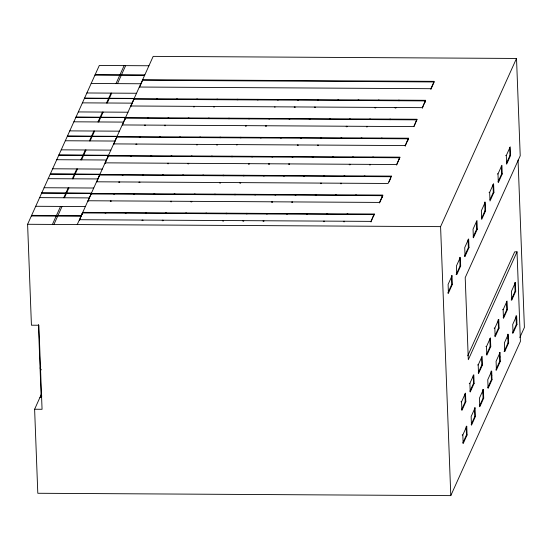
<?xml version="1.0" encoding="UTF-8"?>
<svg xmlns="http://www.w3.org/2000/svg" width="552" height="552" viewBox="0 0 552 552"><rect width="100%" height="100%" fill="white"/><g stroke="black" fill="none" stroke-linecap="round" stroke-linejoin="round"><path stroke-width="0.83" d="M467.751 355.798L514.699 251.829L517.024 251.843L520.419 341.412L450.791 495.627L37.805 493.267L34.617 409.239L42.062 409.28L38.875 325.245L31.429 325.204L27.6 224.278L99.298 65.481L148.936 65.764M63.763 197.761L68.22 187.88M72.319 178.807L76.783 168.926M80.875 159.852L85.339 149.978M89.438 140.898L93.895 131.024M97.994 121.951L102.451 112.07M106.55 102.996L111.014 93.115M52.419 224.416L60.547 206.413M64.453 197.768L68.917 187.887M73.009 178.813L77.473 168.933M81.572 159.859L86.029 149.978M90.128 140.905L94.585 131.024M98.684 121.951L103.148 112.07M107.24 102.996L111.704 93.122M115.989 83.621L124.117 65.619M53.937 224.429L62.066 206.427M117.514 83.635L125.642 65.633M77.239 224.56L153.18 56.373L516.52 58.45L520.219 155.788L465.205 277.628L468.317 359.718L517.024 251.843M79.453 220.31L82.752 212.361L374.27 214.024L373.663 216.018L373.642 215.425M91.308 193.407L88.009 201.356L87.989 200.755L379.507 202.418L382.826 195.07L41.669 193.124M96.89 181.691L99.864 174.453M105.128 163.447L108.42 155.498M116.983 136.544L113.684 144.493L113.664 143.899L405.182 145.562L408.501 138.214L67.337 136.261M122.565 124.828L125.539 117.59M130.796 106.591L134.095 98.642M142.678 80.281L139.359 87.637L139.332 87.037L430.857 88.7L434.176 81.351L142.651 79.688L142.678 80.281L434.196 81.951L430.877 89.3L430.857 88.7M40.061 368.198L40.731 366.714M40.6 370.689L41.241 369.253M34.617 409.239L41.269 394.494M39.93 397.461L41.172 397.468L41.842 395.984M374.27 214.024L370.951 221.373L79.433 219.71M50.225 174.17L391.389 176.116L388.07 183.471L96.545 181.801M84.456 98.353L425.62 100.305L422.301 107.654L130.776 105.991M370.972 221.973L373.525 215.673M389.056 181.925L390.664 178.365M396.647 165.11L399.31 158.562M408.501 138.214L405.202 146.163L405.182 145.562M414.083 126.491L416.429 120.653M422.321 108.254L424.874 101.954M425.62 100.305L425.005 102.299L424.985 101.699M450.791 495.627L440.586 226.637L516.52 58.45M452.026 275.731L448.107 284.418L448.431 293.091L447.81 293.084L451.736 284.397L451.405 275.724L452.026 275.731L452.357 284.404L448.431 293.091M489.672 192.351L493.598 183.657L493.93 192.331L490.003 201.025L489.672 192.351L489.051 192.344M497.987 173.935L501.913 165.248L502.244 173.921L498.318 182.608L497.987 173.935L497.366 173.935M506.301 155.519L510.227 146.832L510.559 155.505L506.632 164.192L506.301 155.519L505.68 155.519M456.124 274.675L460.051 265.981L459.719 257.308M468.068 239.685L468.365 247.572L464.439 256.259L465.06 256.266L468.986 247.572L468.655 238.899L464.729 247.593L465.06 256.266M473.085 237.118L476.68 229.156L476.376 221.269M481.723 217.985L484.994 210.74L484.663 202.066M490.038 199.569L493.309 192.331L493.005 184.444M498.021 181.877L501.623 173.915L501.319 166.028M506.336 163.468L509.938 155.498L509.634 147.619M460.672 265.988L456.745 274.675L456.421 266.002L460.34 257.315L460.672 265.988L460.051 265.981M477.301 229.163L473.374 237.85L473.043 229.177L476.969 220.489L477.301 229.163L476.68 229.156M485.615 210.747L481.689 219.434L481.358 210.76L485.284 202.073L485.615 210.747L484.994 210.74M461.569 401.773L465.495 393.079L465.819 401.752L461.9 410.446L461.569 401.773L460.948 401.766M469.883 383.357L473.802 374.67L474.133 383.343L470.214 392.03L469.883 383.357L469.262 383.357M478.198 364.941L482.117 356.254L482.448 364.927L478.522 373.614L478.198 364.941L477.577 364.941M486.512 346.532L490.431 337.838L490.762 346.511L486.836 355.205L486.512 346.532L485.891 346.525M498.746 319.429L499.077 328.102L495.151 336.789L494.827 328.116L498.746 319.429L498.125 319.422M503.141 309.7L507.06 301.012L507.391 309.686L503.465 318.373L503.141 309.7L502.52 309.7M511.49 299.232L515.085 291.27L514.754 282.596L515.375 282.596L511.456 291.29L511.78 299.964L511.159 299.957M461.603 409.715L465.198 401.752L464.901 393.866M469.918 391.299L473.512 383.336L473.216 375.45M478.232 372.89L481.827 364.92L481.53 357.041M486.547 354.474L490.141 346.511L489.845 338.624M494.861 336.058L498.456 328.095L498.159 320.208M503.176 317.648L506.77 309.679L506.474 301.799M511.78 299.964L515.706 291.27L515.375 282.596M466.75 426.275L467.082 434.948L463.156 443.635L462.824 434.962L466.75 426.275L466.129 426.275M475.065 407.859L471.139 416.553L471.47 425.226L475.396 416.532L475.065 407.859L474.444 407.859L474.775 416.532L471.173 424.495M483.379 389.45L479.453 398.137L479.785 406.81L483.711 398.123L483.379 389.45L482.758 389.443L483.09 398.116L479.488 406.079M496.117 369.253L499.719 361.291L499.387 352.618L500.008 352.618L496.082 361.312L496.414 369.985L495.793 369.978M462.866 442.911L466.461 434.941L466.157 427.062M487.802 387.67L491.404 379.7L491.073 371.034M507.702 334.202L508.033 342.875L504.107 351.562L504.728 351.569L508.647 342.882L508.323 334.208L504.397 342.895L504.728 351.569M512.422 333.153L516.341 324.459L516.016 315.792M492.025 379.707L488.099 388.394L487.768 379.721L491.694 371.034L492.025 379.707L491.404 379.7M496.414 369.985L500.333 361.291L500.008 352.618M516.962 324.466L513.043 333.153L512.711 324.479L516.637 315.792L516.962 324.466L516.341 324.459M519.846 337.513L524.4 327.426L518.052 160.066M95.199 74.568L144.838 74.851M94.923 75.175L144.562 75.458M91.17 83.483L140.808 83.766M86.885 92.977L136.523 93.26M84.566 98.111L134.205 98.394M134.115 99.236L425.64 100.906M82.42 102.858L132.066 103.141M78.329 111.932L127.967 112.215M76.01 117.065L125.649 117.348M75.9 117.307L417.057 119.26L413.738 126.608L122.22 124.945M125.559 118.19L417.084 119.853M73.864 121.813L123.503 122.095M69.766 130.886L119.404 131.169M67.454 136.02L117.093 136.303M117.003 137.144L408.521 138.807M65.308 140.76L114.947 141.05M61.21 149.84L110.849 150.123M509.938 155.498L510.559 155.505M58.891 154.967L108.53 155.25M58.781 155.215L399.945 157.161L396.626 164.517L105.101 162.847M108.447 156.099L399.965 157.762M56.752 159.714L106.391 159.997M52.654 168.788L102.292 169.078M501.623 173.915L502.244 173.921M50.335 173.921L99.974 174.204M99.884 175.053L391.409 176.716L391.389 176.116M48.19 178.669L97.835 178.952M44.098 187.742L93.736 188.025M493.309 192.331L493.93 192.331M41.779 192.876L91.418 193.159M91.328 194L382.853 195.67L379.534 203.019L379.507 202.418M39.634 197.623L89.272 197.906M35.728 206.275L85.367 206.558M82.772 212.955L374.291 214.624M31.623 215.363L81.268 215.646M31.354 215.97L80.992 216.253M27.6 224.278L440.586 226.637M468.365 247.572L468.986 247.572M451.736 284.397L452.357 284.404M515.085 291.27L515.706 291.27M506.77 309.679L507.391 309.686M516.182 320.125L516.803 320.132M494.206 328.116L494.827 328.116M498.456 328.095L499.077 328.102M507.868 338.542L508.489 338.542M508.033 342.875L508.647 342.882M490.141 346.511L490.762 346.511M499.553 356.951L500.174 356.958M499.719 361.291L500.333 361.291M481.827 364.92L482.448 364.927M491.239 375.367L491.86 375.367M473.512 383.336L474.133 383.343M482.924 393.783L483.545 393.783M483.09 398.116L483.711 398.123M465.198 401.752L465.819 401.752M474.775 416.532L475.396 416.532M462.203 434.962L462.824 434.962M466.461 434.941L467.082 434.948M416.311 120.909L416.339 121.509M407.873 139.608L407.893 140.208M407.755 139.863L407.776 140.456M399.186 100.153L399.213 100.754M398.461 100.147L398.482 100.747M399.199 158.817L399.22 159.411M395.867 107.502L395.894 108.102M395.142 107.502L395.163 108.095M390.63 119.108L390.65 119.701M389.898 119.101L389.926 119.701M390.754 177.516L390.775 178.117M382.074 138.062L382.094 138.655M381.342 138.055L381.363 138.655M379.024 100.036L379.045 100.636M382.198 196.471L382.219 197.064M382.081 196.719L382.108 197.319M378.292 100.036L378.313 100.63M375.705 107.392L375.726 107.985M374.974 107.385L374.994 107.985M373.518 157.016L373.538 157.61M372.786 157.01L372.807 157.61M370.461 118.99L370.489 119.591M369.736 118.99L369.757 119.584M370.192 164.365L370.219 164.965M369.467 164.358L369.488 164.958M367.142 126.339L367.17 126.939M366.418 126.339L366.438 126.939M364.955 175.964L364.982 176.564M364.23 175.964L364.251 176.557M361.905 137.945L361.926 138.545M361.174 137.938L361.201 138.538M358.855 99.926L358.876 100.519M358.124 99.919L358.151 100.519M356.399 194.918L356.419 195.518M355.667 194.918L355.695 195.512M353.349 156.899L353.37 157.492M352.618 156.892L352.645 157.492M350.299 118.873L350.32 119.474M349.568 118.873L349.588 119.467M350.03 164.248L350.051 164.848M349.299 164.248L349.319 164.841M346.98 126.229L347.001 126.822M346.249 126.222L346.27 126.822M347.843 213.872L347.863 214.473M347.111 213.865L347.132 214.466M344.793 175.853L344.814 176.447M344.062 175.846L344.082 176.447M341.743 137.827L341.764 138.428M344.524 221.221L344.545 221.821M341.012 137.827L341.032 138.421M343.792 221.221L343.813 221.814M338.686 99.808L338.714 100.409M341.474 183.202L341.495 183.802M337.962 99.802L337.983 100.402M340.743 183.195L340.763 183.795M336.23 194.808L336.258 195.401M335.506 194.801L335.526 195.401M333.18 156.782L333.208 157.382M332.456 156.782L332.476 157.375M330.13 118.763L330.151 119.356M329.399 118.756L329.427 119.356M327.674 213.755L327.695 214.355M326.943 213.755L326.97 214.348M324.624 175.736L324.645 176.336M323.893 175.729L323.92 176.329M321.575 137.717L321.595 138.31M324.355 221.11L324.376 221.704M320.843 137.71L320.871 138.31M323.624 221.104L323.651 221.704M318.525 99.691L318.545 100.291M321.305 183.085L321.326 183.685M317.793 99.691L317.814 100.285M320.574 183.085L320.602 183.678M318.256 145.066L318.276 145.666M317.524 145.059L317.545 145.659M315.206 107.047L315.226 107.64M314.474 107.04L314.495 107.64M316.068 194.69L316.089 195.291M315.337 194.683L315.358 195.284M313.018 156.665L313.039 157.265M312.287 156.665L312.308 157.265M309.969 118.645L309.989 119.246M309.237 118.639L309.258 119.239M307.512 213.645L307.533 214.238M306.781 213.638L306.802 214.238M304.456 175.619L304.483 176.219M303.731 175.619L303.752 176.212M301.406 137.6L301.433 138.2M300.681 137.593L300.702 138.193M298.356 99.574L298.377 100.174M297.625 99.574L297.652 100.174M298.087 144.948L298.114 145.549M297.362 144.948L297.383 145.542M295.037 106.929L295.058 107.53M294.306 106.922L294.333 107.523M295.9 194.573L295.92 195.173M295.168 194.573L295.196 195.167M292.85 156.554L292.87 157.147M292.118 156.547L292.146 157.147M289.8 118.528L289.821 119.128M292.581 201.922L292.601 202.522M289.069 118.528L289.096 119.122M291.849 201.922L291.877 202.522M289.531 163.903L289.552 164.503M288.799 163.896L288.827 164.496M287.344 213.527L287.364 214.128M286.612 213.52L286.64 214.121M284.294 175.508L284.315 176.102M283.562 175.501L283.583 176.102M281.244 137.482L281.265 138.083M280.513 137.482L280.533 138.076M278.194 99.463L278.215 100.057M277.463 99.457L277.483 100.057M274.875 106.812L274.896 107.412M275.738 194.456L275.758 195.056M275.006 194.456L275.027 195.056M272.681 156.437L272.709 157.037M271.957 156.43L271.977 157.03M269.631 118.418L269.659 119.011M272.419 201.811L272.44 202.405M268.907 118.411L268.927 119.011M271.688 201.804L271.708 202.405M269.362 163.785L269.39 164.386M268.638 163.785L268.658 164.379M266.312 125.766L266.34 126.367M265.588 125.759L265.609 126.36M267.175 213.41L267.202 214.01M266.45 213.41L266.471 214.003M264.125 175.391L264.146 175.991M263.394 175.384L263.421 175.984M261.075 137.372L261.096 137.965M263.856 220.765L263.884 221.359M260.344 137.365L260.371 137.965M263.132 220.759L263.152 221.359M258.025 99.346L258.046 99.946M257.294 99.346L257.322 99.94M255.569 194.345L255.59 194.939M254.838 194.338L254.865 194.939M252.519 156.32L252.54 156.92M251.788 156.32L251.809 156.913M249.469 118.3L249.49 118.901M248.738 118.294L248.759 118.894M249.2 163.675L249.221 164.268M248.469 163.668L248.49 164.268M246.151 125.649L246.171 126.249M245.419 125.649L245.44 126.242M247.013 213.3L247.034 213.893M246.282 213.293L246.302 213.893M243.963 175.274L243.984 175.874M243.232 175.274L243.253 175.867M240.907 137.255L240.934 137.848M243.694 220.648L243.715 221.248M240.182 137.248L240.203 137.848M242.963 220.641L242.983 221.242M237.857 99.229L237.884 99.829M240.644 182.629L240.665 183.223M237.132 99.229L237.153 99.822M239.913 182.622L239.934 183.223M236.863 144.603L236.884 145.197M235.4 194.228L235.428 194.828M234.676 194.221L234.697 194.822M232.351 156.209L232.371 156.802M231.626 156.202L231.647 156.802M229.301 118.183L229.321 118.783M228.569 118.183L228.597 118.777M226.844 213.182L226.865 213.783M226.113 213.175L226.141 213.776M223.795 175.163L223.815 175.757M223.063 175.156L223.091 175.757M220.745 137.137L220.765 137.738M223.525 220.531L223.546 221.131M220.013 137.137L220.034 137.731M222.794 220.531L222.822 221.124M217.695 99.118L217.716 99.712M220.476 182.512L220.496 183.112M216.964 99.112L216.984 99.712M219.744 182.505L219.772 183.105M217.426 144.486L217.447 145.086M216.695 144.486L216.715 145.086M214.376 106.467L214.397 107.067M213.645 106.46L213.665 107.06M215.239 194.111L215.259 194.711M214.507 194.111L214.528 194.704M212.189 156.092L212.209 156.692M211.457 156.085L211.478 156.685M209.132 118.073L209.16 118.666M208.408 118.066L208.428 118.666M206.676 213.065L206.703 213.665M205.951 213.065L205.972 213.658M203.626 175.046L203.653 175.639M202.901 175.039L202.922 175.639M200.576 137.02L200.597 137.62M199.852 137.02L199.872 137.62M197.526 99.001L197.547 99.601M196.795 98.994L196.822 99.595M197.257 144.376L197.278 144.969M196.526 144.369L196.553 144.969M194.207 106.35L194.228 106.95M193.476 106.35L193.504 106.943M195.07 194L195.091 194.594M194.338 193.993L194.366 194.594M192.02 155.975L192.041 156.575M191.289 155.975L191.316 156.568M188.97 117.955L188.991 118.556M191.751 201.349L191.772 201.949M188.239 117.949L188.26 118.549M191.02 201.342L191.047 201.942M188.701 163.33L188.722 163.923M187.97 163.323L187.997 163.923M186.514 212.955L186.535 213.548M185.782 212.948L185.803 213.548M183.464 174.929L183.485 175.529M182.733 174.929L182.753 175.522M180.414 136.91L180.435 137.503M179.683 136.903L179.704 137.503M177.358 98.884L177.385 99.484M176.633 98.884L176.654 99.477M174.901 193.883L174.929 194.483M174.177 193.876L174.197 194.476M171.851 155.864L171.879 156.457M171.127 155.857L171.148 156.457M168.802 117.838L168.829 118.438M171.582 201.232L171.61 201.832M168.077 117.838L168.098 118.432M170.858 201.232L170.879 201.825M168.532 163.213L168.56 163.813M167.808 163.206L167.829 163.806M165.483 125.194L165.503 125.787M164.758 125.187L164.779 125.787M166.345 212.837L166.366 213.438M165.621 212.83L165.641 213.431M163.295 174.811L163.316 175.412M162.564 174.811L162.592 175.412M160.246 136.792L160.266 137.393M163.026 220.186L163.047 220.786M159.514 136.786L159.542 137.386M162.295 220.186L162.322 220.779M157.196 98.773L157.216 99.367M156.464 98.767L156.485 99.367M154.739 193.766L154.76 194.366M154.008 193.766L154.029 194.359M151.69 155.747L151.71 156.347M150.958 155.74L150.979 156.34M148.64 117.721L148.66 118.321M147.908 117.721L147.929 118.321M145.321 125.076L145.342 125.677M144.589 125.069L144.61 125.67M146.183 212.72L146.204 213.32M145.452 212.72L145.473 213.313M143.127 174.701L143.154 175.294M142.402 174.694L142.423 175.294M140.077 136.675L140.105 137.275M142.864 220.069L142.885 220.669M139.352 136.675L139.373 137.269M142.133 220.069L142.154 220.669M139.808 182.05L139.835 182.65M139.083 182.043L139.104 182.643M136.758 144.031L136.786 144.624M136.034 144.024L136.054 144.624M133.467 100.036L133.487 100.636M133.349 100.291L133.37 100.885M134.571 193.655L134.591 194.249M133.846 193.648L133.867 194.249M131.521 155.63L131.542 156.23M130.79 155.63L130.817 156.223M124.904 118.99L124.931 119.591M124.793 119.246L124.814 119.839M126.015 212.603L126.035 213.203M125.283 212.603L125.311 213.203M122.965 174.584L122.986 175.184M122.233 174.577L122.254 175.177M119.646 181.932L119.667 182.533M118.915 181.932L118.935 182.526M116.348 137.945L116.368 138.545M116.237 138.193L116.258 138.793M114.409 193.538L114.43 194.138M113.677 193.531L113.698 194.131M111.09 200.887L111.111 201.487M110.359 200.887L110.379 201.48M107.792 156.899L107.812 157.492M107.674 157.147L107.702 157.748M105.846 212.492L105.874 213.086M105.121 212.485L105.142 213.086M99.236 175.853L99.256 176.447M99.118 176.102L99.139 176.702M90.673 194.801L90.7 195.401M90.562 195.056L90.583 195.656M82.117 213.755L82.138 214.355M82.006 214.01L82.027 214.611M38.405 324.562L41.172 397.468"/></g></svg>
